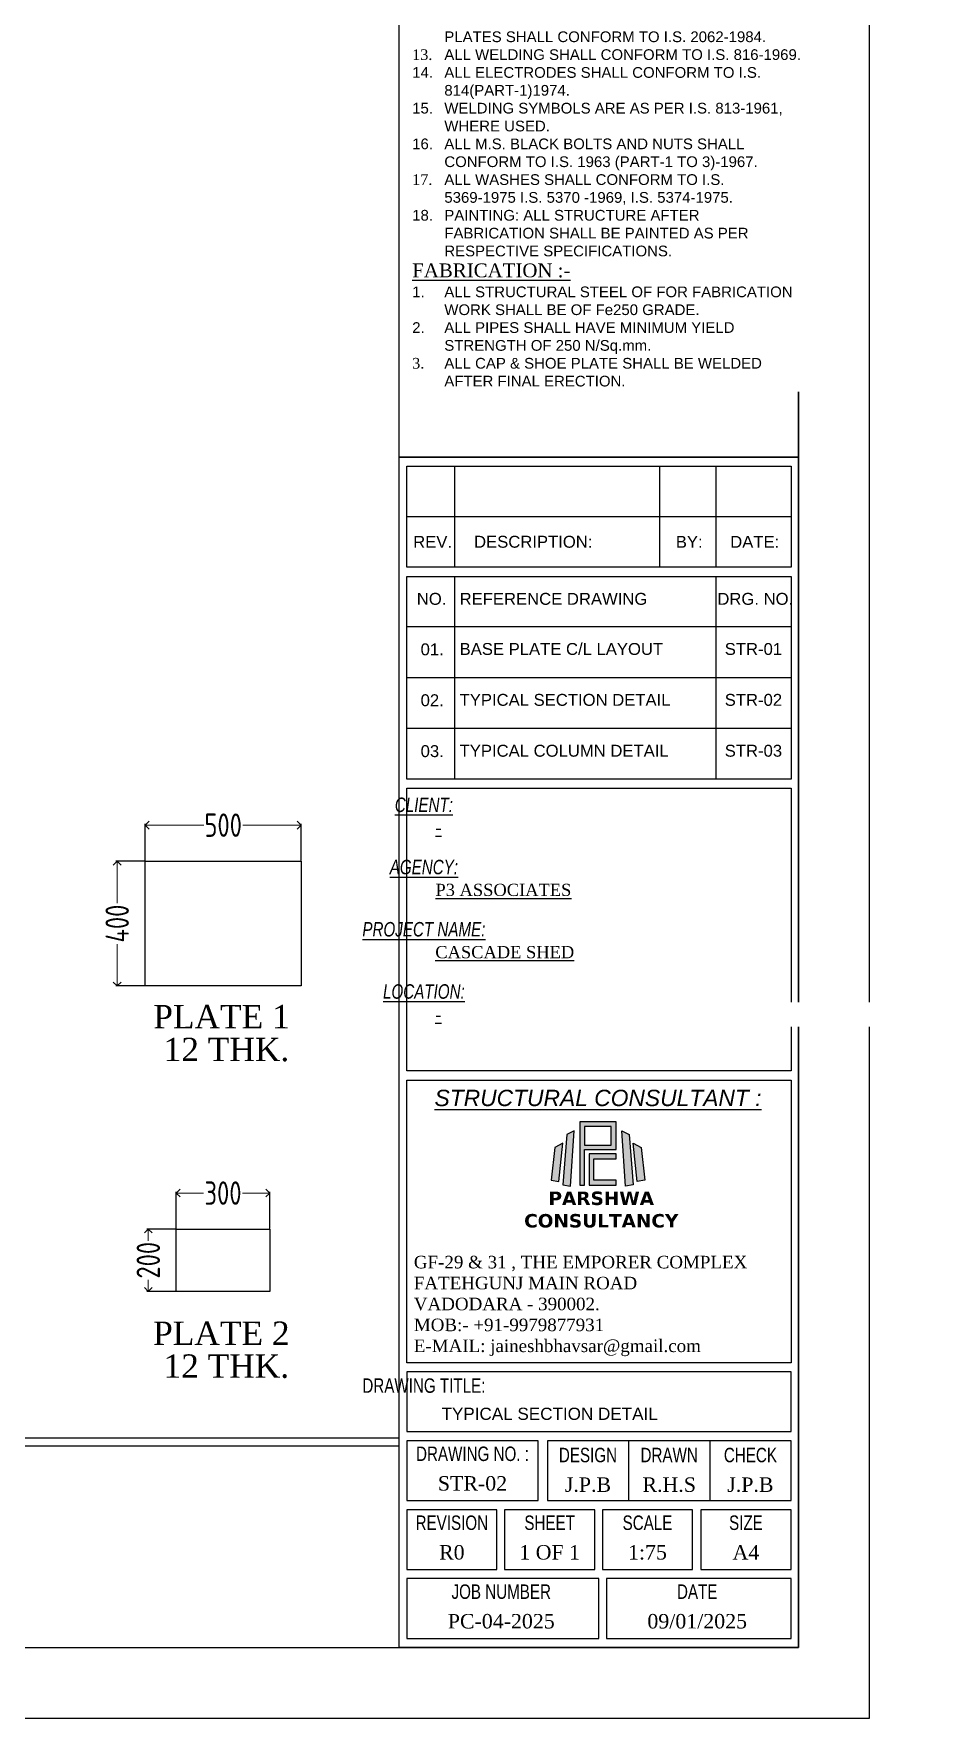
# Model space of a CAD drawing. Header units: millimetres. Extents: x 3470347 to 5996549, y -3470518 to 17149644.
# Drawn here: x 4667928 to 4679475, y 6601077 to 6622679 of the extents above; entities that cross this region are included whole.
import ezdxf

# ---------------------------------------------------------------- set-up
doc = ezdxf.new("R2010")
doc.units = ezdxf.units.MM
doc.header["$MEASUREMENT"] = 0
doc.header["$PDMODE"] = 35
doc.header["$PDSIZE"] = -5
doc.layers.get('0').update_dxf_attribs({"linetype": 'CONTINUOUS', "lineweight": 25})
doc.layers.get('DEFPOINTS').update_dxf_attribs({"linetype": 'CONTINUOUS', "lineweight": 25})
doc.layers.add('Grid', color=44, linetype='CONTINUOUS')
doc.layers.add('STR TEX', color=4, linetype='CONTINUOUS')
for name, color, linetype, lineweight in [('rDIMension', 1, 'CONTINUOUS', 18), ('rRCC 1', 3, 'CONTINUOUS', 25), ('SHEET', 7, 'CONTINUOUS', 15)]:
    doc.layers.add(name, color=color, linetype=linetype, lineweight=lineweight)
doc.styles.add('Aerial', font='times.ttf')
doc.styles.add('DIM', font='geniso.shx', dxfattribs={"width": 0.85})
doc.styles.add('JAINIL', font='times.ttf')
doc.styles.get("Standard").update_dxf_attribs({"font": ''})
doc.styles.add('TEXT3', font='geniso.shx')
doc.styles.add('TEXT3 0.75NA', font='geniso.shx', dxfattribs={"width": 0.75})
doc.styles.get('Standard').set_extended_font_data('AR CENA')
doc.dimstyles.new('ST-25', dxfattribs={"dimscale": 100, "dimtxt": 2.5, "dimasz": 2, "dimexe": 0.18, "dimexo": 0.0625, "dimgap": 0.2, "dimtad": 0, "dimdec": 0, "dimlfac": 0.25, "dimzin": 0, "dimdsep": 46, "dimtxsty": 'DIM', "dimblk": 'OPEN90', "dimcen": 0.09, "dimclrd": 256, "dimclrt": 7, "dimadec": 0, "dimazin": 0, "dimtfac": 1, "dimtdec": 0, "dimtofl": 0, "dimtmove": 0, "dimatfit": 3, "dimldrblk": 'OPEN90', "dimfxl": 1, "dimtolj": 1, "dimtzin": 0, "dimlwd": -1, "dimarcsym": 0})

# ---------------------------------------------------------------- blocks, each defined once
blk = doc.blocks.new('Q')
at = {"linetype": 'Continuous', "ltscale": 0.5}
h = blk.add_hatch(color=10, dxfattribs=at)
h.dxf.hatch_style = 1
h.paths.add_polyline_path([(7.87, 17.31), (7.27, 9.83), (8.41, 9.62), (8.96, 17.82)])
h.paths.add_polyline_path([(17.1, 17.31), (17.7, 9.83), (16.56, 9.62), (16.01, 17.82)])
h = blk.add_hatch(color=152, dxfattribs=at)
h.dxf.hatch_style = 1
h.paths.add_polyline_path([(9.79, 19.18), (9.79, 9.76), (10.5, 9.76), (10.5, 15.05), (15.19, 15.05), (15.19, 19.18)])
h.paths.add_polyline_path([(10.5, 18.5), (10.5, 15.72), (14.45, 15.72), (14.45, 18.5)], flags=16)
h = blk.add_hatch(color=152, dxfattribs=at)
h.dxf.hatch_style = 1
h.paths.add_polyline_path([(6.07, 15.37), (5.53, 10.52), (6.67, 10.29), (7.27, 16.02)])
h.paths.add_polyline_path([(18.9, 15.37), (19.44, 10.52), (18.3, 10.29), (17.7, 16.02)])
h = blk.add_hatch(color=152, dxfattribs=at)
h.dxf.hatch_style = 1
h.paths.add_polyline_path([(11.15, 14.43), (11.15, 9.76), (15.19, 9.76), (15.19, 10.52), (11.87, 10.52), (11.87, 13.69), (15.19, 13.69), (15.19, 14.43)])
at = {"color": 10, "linetype": 'Continuous'}
for points in [[(7.87, 17.31), (7.27, 9.83), (8.41, 9.62), (8.96, 17.82), (7.87, 17.31)], [(17.1, 17.31), (17.7, 9.83), (16.56, 9.62), (16.01, 17.82), (17.1, 17.31)]]:
    blk.add_lwpolyline(points, dxfattribs=at)
at = {"color": 152, "linetype": 'Continuous'}
for points in [[(9.79, 19.18), (9.79, 9.76), (10.5, 9.76), (10.5, 15.05), (15.19, 15.05), (15.19, 19.18), (9.79, 19.18)], [(10.5, 18.5), (10.5, 15.72), (14.45, 15.72), (14.45, 18.5), (10.5, 18.5)], [(6.07, 15.37), (5.53, 10.52), (6.67, 10.29), (7.27, 16.02), (6.07, 15.37)], [(18.9, 15.37), (19.44, 10.52), (18.3, 10.29), (17.7, 16.02), (18.9, 15.37)], [(11.15, 14.43), (11.15, 9.76), (15.19, 9.76), (15.19, 10.52), (11.87, 10.52), (11.87, 13.69), (15.19, 13.69), (15.19, 14.43), (11.15, 14.43)]]:
    blk.add_lwpolyline(points, dxfattribs=at)
at = {"linetype": 'Continuous', "insert": (1.32, 8.82), "char_height": 2, "attachment_point": 1}
blk.add_mtext_dynamic_manual_height_columns('\\pxqc;{\\fVerdana|b1|i0|c0|p34;\\C152;PARSHWA\\PCONSULTANCY }', width=23.282, gutter_width=1, heights=[6.3], dxfattribs=at)
blk = doc.blocks.new('_Open90')
at = {"color": 0, "linetype": 'ByBlock', "lineweight": -2}
for p, q in [((0, 0), (-1, 0)), ((-0.5, 0.5), (0, 0)), ((0, 0), (-0.5, -0.5))]:
    blk.add_line(p, q, dxfattribs=at)
blk = doc.blocks.new('*D1846')
at = {"layer": 'DEFPOINTS', "color": 0}
for p in [(4669357, 6612068), (4668998, 6610468), (4669357, 6610468)]:
    blk.add_point(p, dxfattribs=at)
at = {"layer": 'rDIMension', "color": 0, "lineweight": -2}
for p, q in [((4669351, 6612068), (4668980, 6612068)), ((4669351, 6610468), (4668980, 6610468))]:
    blk.add_line(p, q, dxfattribs=at)
at = {"layer": 'rDIMension'}
for p, q in [((4668998, 6611968), (4668998, 6611531)), ((4668998, 6610568), (4668998, 6611006))]:
    blk.add_line(p, q, dxfattribs=at)
at = {"layer": 'rDIMension', "xscale": 100, "yscale": 100, "zscale": 100}
for p, rotation in [((4668998, 6612068), 90), ((4668998, 6610468), 270)]:
    blk.add_blockref('_Open90', p, dxfattribs=dict(at, rotation=rotation))
at = {"layer": 'rDIMension', "color": 7, "insert": (4668998, 6611268), "char_height": 300, "attachment_point": 5, "rotation": 90, "style": 'DIM'}
blk.add_mtext('\\A1;400', dxfattribs=at)
blk = doc.blocks.new('*D1847')
at = {"layer": 'DEFPOINTS', "color": 0}
for p in [(4671357, 6612530), (4669357, 6612068), (4671357, 6612068)]:
    blk.add_point(p, dxfattribs=at)
at = {"layer": 'rDIMension', "color": 0, "lineweight": -2}
for p, q in [((4669357, 6612075), (4669357, 6612548)), ((4671357, 6612075), (4671357, 6612548))]:
    blk.add_line(p, q, dxfattribs=at)
at = {"layer": 'rDIMension'}
for p, q in [((4669457, 6612530), (4670107, 6612530)), ((4671257, 6612530), (4670607, 6612530))]:
    blk.add_line(p, q, dxfattribs=at)
at = {"layer": 'rDIMension', "xscale": 100, "yscale": 100, "zscale": 100, "rotation": 180}
blk.add_blockref('_Open90', (4669357, 6612530), dxfattribs=at)
at = {"layer": 'rDIMension', "xscale": 100, "yscale": 100, "zscale": 100}
blk.add_blockref('_Open90', (4671357, 6612530), dxfattribs=at)
at = {"layer": 'rDIMension', "color": 7, "insert": (4670357, 6612530), "char_height": 300, "attachment_point": 5, "style": 'DIM'}
blk.add_mtext('\\A1;500', dxfattribs=at)
blk = doc.blocks.new('*D1848')
at = {"layer": 'DEFPOINTS', "color": 0}
for p in [(4669755, 6607351), (4669397, 6606551), (4669755, 6606551)]:
    blk.add_point(p, dxfattribs=at)
at = {"layer": 'rDIMension', "color": 0, "lineweight": -2}
for p, q in [((4669749, 6607351), (4669379, 6607351)), ((4669749, 6606551), (4669379, 6606551))]:
    blk.add_line(p, q, dxfattribs=at)
at = {"layer": 'rDIMension'}
for p, q in [((4669397, 6607251), (4669397, 6607200)), ((4669397, 6606651), (4669397, 6606701))]:
    blk.add_line(p, q, dxfattribs=at)
at = {"layer": 'rDIMension', "xscale": 100, "yscale": 100, "zscale": 100}
for p, rotation in [((4669397, 6607351), 90), ((4669397, 6606551), 270)]:
    blk.add_blockref('_Open90', p, dxfattribs=dict(at, rotation=rotation))
at = {"layer": 'rDIMension', "color": 7, "insert": (4669397, 6606951), "char_height": 300, "attachment_point": 5, "rotation": 90, "style": 'DIM'}
blk.add_mtext('\\A1;200', dxfattribs=at)
blk = doc.blocks.new('*D1849')
at = {"layer": 'DEFPOINTS', "color": 0}
for p in [(4670955, 6607812), (4669755, 6607351), (4670955, 6607351)]:
    blk.add_point(p, dxfattribs=at)
at = {"layer": 'rDIMension', "color": 0, "lineweight": -2}
for p, q in [((4669755, 6607357), (4669755, 6607830)), ((4670955, 6607357), (4670955, 6607830))]:
    blk.add_line(p, q, dxfattribs=at)
at = {"layer": 'rDIMension'}
for p, q in [((4669855, 6607812), (4670106, 6607812)), ((4670855, 6607812), (4670605, 6607812))]:
    blk.add_line(p, q, dxfattribs=at)
at = {"layer": 'rDIMension', "xscale": 100, "yscale": 100, "zscale": 100, "rotation": 180}
blk.add_blockref('_Open90', (4669755, 6607812), dxfattribs=at)
at = {"layer": 'rDIMension', "xscale": 100, "yscale": 100, "zscale": 100}
blk.add_blockref('_Open90', (4670955, 6607812), dxfattribs=at)
at = {"layer": 'rDIMension', "color": 7, "insert": (4670355, 6607812), "char_height": 300, "attachment_point": 5, "style": 'DIM'}
blk.add_mtext('\\A1;300', dxfattribs=at)

msp = doc.modelspace()

# ---------------------------------------------------------------- linework, layer by layer
at = {"lineweight": 25}
for p, q in [((4673322.62, 6617131.48, 0), (4673322.62, 6615836.2, 0)), ((4675953.13, 6617131.48, 0), (4675953.13, 6615836.2, 0)), ((4676672.56, 6617131.48, 0), (4676672.56, 6615836.2, 0)), ((4672710.17, 6616488.69, 0), (4677637.73, 6616488.69, 0)), ((4672710.17, 6615076.91, 0), (4677637.73, 6615076.91, 0)), ((4672710.17, 6614424.42, 0), (4677637.73, 6614424.42, 0)), ((4631822.52, 6604673.64, 0), (4672613.03, 6604673.64, 0)), ((4631822.52, 6604573.06, 0), (4672613.03, 6604573.06, 0)), ((4675554.84, 6604636.44, 0), (4675554.84, 6603868.99, 0)), ((4676596.28, 6604636.44, 0), (4676596.28, 6603868.99, 0))]:
    msp.add_line(p, q, dxfattribs=at)
at = {"lineweight": 25, "elevation": 0}
for points in [[(4677734.87, 6617247.97), (4672613.03, 6617247.97), (4672613.03, 6633918.7), (4677734.87, 6633918.7)], [(4672710.17, 6617131.48), (4677637.73, 6617131.48), (4677637.73, 6615836.2), (4672710.17, 6615836.2)], [(4677637.73, 6609378.16), (4672710.17, 6609378.16), (4672710.17, 6613002.95), (4677637.73, 6613002.95)], [(4677637.73, 6605636.87), (4672710.17, 6605636.87), (4672710.17, 6609261.66), (4677637.73, 6609261.66)], [(4672710.17, 6604752.93), (4677637.73, 6604752.93), (4677637.73, 6605520.38), (4672710.17, 6605520.38)], [(4672710.17, 6603868.99), (4674396.9, 6603868.99), (4674396.9, 6604636.44), (4672710.17, 6604636.44)], [(4674513.39, 6603868.99), (4677637.73, 6603868.99), (4677637.73, 6604636.44), (4674513.39, 6604636.44)], [(4672710.17, 6602985.05), (4673867.11, 6602985.05), (4673867.11, 6603752.5), (4672710.17, 6603752.5)], [(4673964.26, 6602985.05), (4675121.2, 6602985.05), (4675121.2, 6603752.5), (4673964.26, 6603752.5)], [(4675218.34, 6602985.05), (4676375.28, 6602985.05), (4676375.28, 6603752.5), (4675218.34, 6603752.5)], [(4676480.79, 6602985.05), (4677637.73, 6602985.05), (4677637.73, 6603752.5), (4676480.79, 6603752.5)], [(4672710.17, 6602101.11), (4675173.95, 6602101.11), (4675173.95, 6602868.56), (4672710.17, 6602868.56)], [(4675271.1, 6602101.11), (4677637.73, 6602101.11), (4677637.73, 6602868.56), (4675271.1, 6602868.56)]]:
    msp.add_lwpolyline(points, close=True, dxfattribs=at)
at = {"color": 5}
for points in [[(4669357, 6612068.45), (4671357, 6612068.45), (4671357, 6610468.45), (4669357, 6610468.45)], [(4669755.45, 6607350.55), (4670955.45, 6607350.55), (4670955.45, 6606550.55), (4669755.45, 6606550.55)]]:
    msp.add_lwpolyline(points, close=True, dxfattribs=at)

# ---------------------------------------------------------------- block references
at = {"lineweight": 25, "xscale": 86.38000041537954, "yscale": 86.38000041537954, "zscale": 86.38000041537954}
msp.add_blockref('Q', (4674084.62, 6607069.73, 0), dxfattribs=at)

# ---------------------------------------------------------------- texts
at = {"lineweight": 25, "insert": (4619614.96, 6614007.88, 0), "char_height": 222.5378, "width": 60811.1409, "attachment_point": 1, "style": 'TEXT3', "bg_fill": 2}
msp.add_mtext('{\\ftimes new roman|b0|i0|c0|p0;\\L-}', dxfattribs=at)
at = {"lineweight": 25, "attachment_point": 2}
for s, insert, char_height, style in [('\\pxql;{\\farial|b0|i1|c0|p0;\\L\\C1;CLIENT:}', (4672930.37, 6612883.65, 0), 185.6357, 'TEXT3 0.75NA'), ('\\pxql;{\\farial|b0|i1|c0|p0;\\L\\C1;AGENCY:}', (4672930.37, 6612085.81, 0), 185.6357, 'TEXT3 0.75NA'), ('\\pxql;{\\farial|b0|i1|c0|p0;\\L\\C1;PROJECT NAME:}', (4672930.37, 6611287.97, 0), 185.6357, 'TEXT3 0.75NA'), ('\\pxql;{\\farial|b0|i1|c0|p0;\\L\\C1;LOCATION:}', (4672930.37, 6610490.14, 0), 185.6357, 'TEXT3 0.75NA'), ('\\pxqc;{\\farial|b0|i1|c0|p0;\\L\\W1;\\C1;STRUCTURAL CONSULTANT : }', (4675163.1, 6609136.92, 0), 209.3552, 'TEXT3 0.75NA'), ('\\pxql;{\\farial|b0|i0|c0|p0;\\C1;DRAWING TITLE:}', (4672930.37, 6605436.39, 0), 185.6357, 'TEXT3 0.75NA'), ('\\pxqc;{\\farial|b0|i0|c0|p0;\\C1;DRAWING NO. :}', (4673553.53, 6604561.89, 0), 185.6357, 'TEXT3 0.75NA'), ('\\pxqc;{\\farial|b0|i0|c0|p0;\\C1;DESIGN}', (4675034.11, 6604545.79, 0), 185.6357, 'TEXT3 0.75NA'), ('\\pxqc;{\\farial|b0|i0|c0|p0;\\C1;DRAWN}', (4676075.56, 6604545.79, 0), 185.6357, 'TEXT3 0.75NA'), ('\\pxqc;{\\farial|b0|i0|c0|p0;\\C1;CHECK}', (4677117, 6604545.79, 0), 185.6357, 'TEXT3 0.75NA'), ('\\pxqc;{\\C22;STR-02}', (4673553.53, 6604182.64, 0), 185.6357, 'JAINIL'), ('\\pxqc;{\\C22;J.P.B}', (4675034.11, 6604166.54, 0), 185.6357, 'JAINIL'), ('\\pxqc;{\\C22;R.H.S}', (4676075.56, 6604166.54, 0), 185.6357, 'JAINIL'), ('\\pxqc;{\\C22;J.P.B}', (4677117, 6604166.54, 0), 185.6357, 'JAINIL'), ('\\pxqc;{\\farial|b0|i0|c0|p0;\\C1;REVISION}', (4673288.64, 6603677.95, 0), 185.6357, 'TEXT3 0.75NA'), ('\\pxqc;{\\farial|b0|i0|c0|p0;\\C1;SHEET}', (4674542.73, 6603677.95, 0), 185.6357, 'TEXT3 0.75NA'), ('\\pxqc;{\\farial|b0|i0|c0|p0;\\C1;SCALE}', (4675796.81, 6603677.95, 0), 185.6357, 'TEXT3 0.75NA'), ('\\pxqc;{\\farial|b0|i0|c0|p0;\\C1;SIZE}', (4677059.26, 6603677.95, 0), 185.6357, 'TEXT3 0.75NA'), ('\\pxqc;{\\C22;R0}', (4673288.64, 6603298.7, 0), 185.6357, 'JAINIL'), ('\\pxqc;{\\C22;1 OF 1}', (4674542.73, 6603298.7, 0), 185.6357, 'JAINIL'), ('\\pxqc;{\\C22;1:75}', (4675796.81, 6603298.7, 0), 185.6357, 'JAINIL'), ('\\pxqc;{\\C22;A4}', (4677059.26, 6603298.7, 0), 185.6357, 'JAINIL'), ('\\pxqc;{\\farial|b0|i0|c0|p0;\\C1;JOB NUMBER}', (4673922.38, 6602794.01, 0), 185.6357, 'TEXT3 0.75NA'), ('\\pxqc;{\\farial|b0|i0|c0|p0;\\C1;DATE}', (4676434.73, 6602794.01, 0), 185.6357, 'TEXT3 0.75NA'), ('\\pxqc;{\\fTimes New Roman|b0|i0|c0|p18;\\C22;PC-04-2025}', (4673922.38, 6602414.76, 0), 185.6357, 'JAINIL'), ('\\pxqc;{\\fTimes New Roman|b0|i0|c0|p18;\\C22;09/01/2025}', (4676434.73, 6602414.76, 0), 185.6357, 'JAINIL')]:
    msp.add_mtext(s, dxfattribs=dict(at, insert=insert, char_height=char_height, style=style))
at = {"lineweight": 25, "attachment_point": 1, "style": 'TEXT3'}
for s, insert, char_height, width in [('{\\ftimes new roman|b0|i0|c0|p0;\\L-}', (4673078.54, 6612576.26, 0), 156.6666, 42811.0432), ('{\\ftimes new roman|b0|i0|c0|p0;\\LP3 ASSOCIATES}', (4673078.54, 6611778.42, 0), 156.6666, 42811.0432), ('{\\ftimes new roman|b0|i0|c0|p0;\\LCASCADE SHED}', (4673076.41, 6610980.47, 0), 156.6666, 42811.0432), ('{\\ftimes new roman|b0|i0|c0|p0;GF-29 & 31 , THE EMPORER COMPLEX\\PFATEHGUNJ MAIN ROAD\\PVADODARA - 390002.\\PMOB:- +91-9979877931\\PE-MAIL: jaineshbhavsar@gmail.com}', (4672801.58, 6607007.48, 0), 160.9583, 43983.794), ('\\pxql;{\\farial|b0|i0|c0|p0;\\C22;TYPICAL SECTION DETAIL}', (4673156.64, 6605060.34, 0), 156.6666, 2952.092)]:
    msp.add_mtext(s, dxfattribs=dict(at, insert=insert, char_height=char_height, width=width))
at = {"layer": 'STR TEX', "color": 6, "lineweight": 25, "char_height": 152.7709, "attachment_point": 4, "style": 'JAINIL'}
for s, insert in [('\\pxql;{\\farial|b0|i0|c0|p0;\\C31;REV.}', (4672793.18, 6616163.13, 0)), ('\\pxql;{\\farial|b0|i0|c0|p0;\\C31;DESCRIPTION:}', (4673573.69, 6616163.13, 0)), ('\\pxql;{\\farial|b0|i0|c0|p0;\\C31;BY:}', (4676160.45, 6616163.13, 0)), ('\\pxql;{\\farial|b0|i0|c0|p0;\\C31;DATE:}', (4676857.73, 6616163.13, 0)), ('\\pxql;{\\farial|b0|i0|c0|p0;\\C31;NO.}', (4672839.45, 6615430.94, 0)), ('\\pxql;{\\farial|b0|i0|c0|p0;\\C31;REFERENCE DRAWING}', (4673388.59, 6615430.94, 0)), ('\\pxql;{\\farial|b0|i0|c0|p0;\\C31;DRG. NO.}', (4676693, 6615430.94, 0)), ('\\pxql;{\\farial|b0|i0|c0|p0;\\C22;01.}', (4672888.62, 6614783.3, 0)), ('\\pxql;{\\farial|b0|i0|c0|p0;\\C22;BASE PLATE C/L LAYOUT}', (4673388.59, 6614788.15, 0)), ('\\pxql;{\\farial|b0|i0|c0|p0;\\C22;STR-01}', (4676787.81, 6614788.15, 0)), ('\\pxql;{\\farial|b0|i0|c0|p0;\\C22;03.}', (4672888.62, 6613478.33, 0)), ('\\pxql;{\\farial|b0|i0|c0|p0;\\C22;TYPICAL COLUMN DETAIL}', (4673388.59, 6613483.18, 0)), ('\\pxql;{\\farial|b0|i0|c0|p0;\\C22;STR-03}', (4676787.81, 6613483.18, 0))]:
    msp.add_mtext(s, dxfattribs=dict(at, insert=insert))

# ---------------------------------------------------------------- dimensions: what is measured, and where the dimension line sits
at = {"layer": 'rDIMension'}
for base, p1, p2, angle, picture, middle in [((4671357, 6612529.67), (4669357, 6612068.45), (4671357, 6612068.45), 180, '*D1847', (4670357, 6612529.67)), ((4670955.45, 6607811.77), (4669755.45, 6607350.55), (4670955.45, 6607350.55), 180, '*D1849', (4670355.45, 6607811.77)), ((4669396.84, 6606550.55), (4669755.45, 6607350.55), (4669755.45, 6606550.55), 270, '*D1848', (4669396.84, 6606950.55))]:
    dim = msp.add_linear_dim(base=base, p1=p1, p2=p2, angle=angle, dimstyle='ST-25', override={"dimtxt": 3, "dimasz": 1, "dimblk": 'Open90'}, dxfattribs=at)
    dim.commit()
    dim.dimension.update_dxf_attribs({"geometry": picture, "text_midpoint": middle})

# ---------------------------------------------------------------- next in the draw order: linework, layer by layer
at = {"lineweight": 25}
for p, q in [((4673322.62, 6615719.7, 0), (4673322.62, 6613119.45, 0)), ((4676672.56, 6615719.7, 0), (4676672.56, 6613119.45, 0)), ((4672710.17, 6613771.94, 0), (4677637.73, 6613771.94, 0))]:
    msp.add_line(p, q, dxfattribs=at)
at = {"color": 192, "lineweight": 25, "elevation": 0}
msp.add_lwpolyline([(4630913.37, 6601077.16), (4678644.03, 6601077.16), (4678644.03, 6634826.15), (4630913.37, 6634826.15)], close=True, dxfattribs=at)
at = {"lineweight": 25, "elevation": 0}
for points in [[(4672613.03, 6617247.97), (4677734.87, 6617247.97), (4677734.87, 6601984.62), (4672613.03, 6601984.62)], [(4672710.17, 6615719.7), (4677637.73, 6615719.7), (4677637.73, 6613119.45), (4672710.17, 6613119.45)]]:
    msp.add_lwpolyline(points, close=True, dxfattribs=at)
at = {"layer": 'SHEET', "color": 220, "lineweight": 25, "elevation": 0}
msp.add_lwpolyline([(4631822.52, 6601984.62), (4677734.87, 6601984.62), (4677734.87, 6633918.7), (4631822.52, 6633918.7)], close=True, dxfattribs=at)

# ---------------------------------------------------------------- next in the draw order: texts
at = {"layer": 'STR TEX', "color": 6, "lineweight": 25, "char_height": 152.7709, "attachment_point": 4, "style": 'JAINIL'}
for s, insert in [('\\pxql;{\\farial|b0|i0|c0|p0;\\C22;02.}', (4672888.62, 6614130.82, 0)), ('\\pxql;{\\farial|b0|i0|c0|p0;\\C22;TYPICAL SECTION DETAIL}', (4673388.59, 6614135.66, 0)), ('\\pxql;{\\farial|b0|i0|c0|p0;\\C22;STR-02}', (4676787.81, 6614135.66, 0))]:
    msp.add_mtext(s, dxfattribs=dict(at, insert=insert))

# ---------------------------------------------------------------- next in the draw order: texts
at = {"lineweight": 25, "insert": (4673076.18, 6610180.38, 0), "char_height": 156.6666, "width": 42811.0432, "attachment_point": 1, "style": 'TEXT3', "bg_fill": 2}
msp.add_mtext('{\\ftimes new roman|b0|i0|c0|p0;\\L-}', dxfattribs=at)
at = {"layer": 'Grid', "color": 7, "lineweight": 25, "insert": (4672780.47, 6633769.95, 0), "char_height": 137.31085, "attachment_point": 1, "style": 'Aerial', "bg_fill": 2}
msp.add_mtext_dynamic_manual_height_columns('{\\H1.035928x;\\L\\C71;IMPORTANT NOTES:-\\P\\H1.245572x;\\C4;GENERAL:-}\\P\\pxi-3,l3,t3;1.^ITHIS DRAWING IS TO BE READ IN CONJUNCTION WITH THE ARCHITECTURAL DRAWINGS AND OTHER INFRASTRUCTURAL ENGINEERING DRAWING.\\P2.^IALL DIMENSIONS AND LEVELS SHALL BE CHECKED & CO-RELATED WITH ARCHITECTURAL / INFRASTRUCTURAL ENGINEERING DRAWINGS.\\P3.^I{\\C0;THIS SET OF DRAWINGS IS THE PROPERTY OF PARSHWA CONSULTANCY NOT TO BE USED OR COPIED WITHOUT HIS PRIOR PERMISSION.\\P4.^ICONTRACTOR SHALL BE FULLY RESPONSIBLE FOR ALL TEMPORARY WORKS INCLUDING PLANKING AND STRUTTING OF TRENCHES AND PLANKING AND SHORING OF WALLS AND BUILDINGS ADJACENT TO ANY EXCAVATIONS.\\P5.^ISTRUCTURAL ENGINEER IS NOT RESPONSIBLE FOR QUALITY & QUANTITY  OF MATERIAL MISUNDERSTANDING OF DRAWINGS ,CURING, SCAFFOLDING, WELDING, FABRICATION AND QUALITY  AND SUPERVISION OF WORK.}\\P6.^IIF THERE IS ANY DISCREPANCY, BETWEEN THIS AND ARCHITECTURAL / INFRASTRUCTURAL DRAWINGS,SHALL BE BROUGHT TO US IMMEDIATELY PRIOR TO \\A1;EXECUTION OF WORK.\\P7.^IUNLESS OTHERWISE STATED, ALL DIMENSIONS ARE IN MILLIMETERS AND ALL LEVELS ARE IN METERS.\\P8.^IONLY WRITTEN DIMENSIONS ARE TO BE FOLLOWED INSTEAD OF SCALED DIMENSIONS.\\P9.^I\\A0;\\C0;THE CLIENT WILL BE FULLY RESPONSIBLE FOR CONSTRUCTION, SUPERVISION AND SHALL ENGAGE FULL TIME TECHNICALLY QUALIFIED ENGINEER ON SITE.\\P\\A1;\\C7;10.^I\\A0;\\fArial|b0|i0|c0|p34;ALL THE STRUCTURES AFTER FABRICATION SHALL BE CONTROL ASSEMBLED IN SHOP TO MATCH THE  MATCHING DIMENSIONS AND CONNECTIONS OF DIFFERENT ERECTION MARKS BEFORE DISPATCH TO SITE.\\P\\A1;\\fTimes New Roman|b0|i0|c0|p18;11.^I\\A0;\\fArial|b0|i0|c0|p34;ALL CONNECTIONS ARE 8mm CONTINUOUS FILLET WELDS UNLESS OTHERWISE SPECIFIED.\\P\\A1;\\fTimes New Roman|b0|i0|c0|p18;12.^I\\A0;\\fArial|b0|i0|c0|p34;ALL STRUCTURAL STEEL ROLLED SECTION AND PLATES SHALL CONFORM TO I.S. 2062-1984.\\P\\A1;\\fTimes New Roman|b0|i0|c0|p18;13.^I\\A0;\\fArial|b0|i0|c0|p34;ALL WELDING SHALL CONFORM TO I.S. 816-1969.\\P14.^IALL ELECTRODES SHALL CONFORM TO I.S. 814(PART-1)1974.\\P15.^IWELDING SYMBOLS ARE AS PER I.S. 813-1961, WHERE USED.\\P16.^IALL M.S. BLACK BOLTS AND NUTS SHALL CONFORM TO I.S. 1963 (PART-1 TO 3)-1967.\\P\\A1;\\fTimes New Roman|b0|i0|c0|p18;17.^I\\A0;\\fArial|b0|i0|c0|p34;ALL WASHES SHALL CONFORM TO I.S. 5369-1975 I.S. 5370 -1969, I.S. 5374-1975.\\P18.^IPAINTING: ALL STRUCTURE AFTER FABRICATION SHALL BE PAINTED AS PER RESPECTIVE SPECIFICATIONS.\\P\\pi0,l0,tz;\\A1;\\fTimes New Roman|b0|i0|c0|p18;\\H1.290323x;\\L\\C4;FABRICATION :-\\P\\pi-3,l3,t3;\\fArial|b0|i0|c0|p34;\\H0.775x;\\l\\C7;1.^I\\A0;ALL STRUCTURAL STEEL OF FOR FABRICATION WORK SHALL BE OF Fe250 GRADE.\\P2.^IALL PIPES SHALL HAVE MINIMUM YIELD STRENGTH OF 250 N/Sq.mm.\\P\\fTimes New Roman|b0|i0|c0|p18;3.^I\\fArial|b0|i0|c0|p34;ALL CAP & SHOE PLATE SHALL BE WELDED AFTER FINAL ERECTION.', width=4951.351, gutter_width=411.57, heights=[38057.4], dxfattribs=at)
at = {"layer": 'rRCC 1', "color": 7, "char_height": 300, "attachment_point": 6, "line_spacing_factor": 0.709091, "style": 'JAINIL', "bg_fill": 2}
for s, insert in [('\\A1; PLATE 1', (4671210.16, 6610074.61)), ('\\A1; PLATE 2', (4671208.61, 6606014.66))]:
    msp.add_mtext(s, dxfattribs=dict(at, insert=insert))

# ---------------------------------------------------------------- next in the draw order: texts
for insert in [(4671204.35, 6609650.61), (4671202.8, 6605590.66)]:
    msp.add_mtext('\\A1;12 THK.', dxfattribs=dict(at, insert=insert))

# ---------------------------------------------------------------- next in the draw order: dimensions: what is measured, and where the dimension line sits
at = {"layer": 'rDIMension'}
dim = msp.add_linear_dim(base=(4668998.39, 6610468.45), p1=(4669357, 6612068.45), p2=(4669357, 6610468.45), angle=270, dimstyle='ST-25', override={"dimtxt": 3, "dimasz": 1, "dimblk": 'Open90'}, dxfattribs=at)
dim.commit()
dim.dimension.update_dxf_attribs({"geometry": '*D1846', "text_midpoint": (4668998.39, 6611268.45)})

doc.saveas('drawing.dxf')
